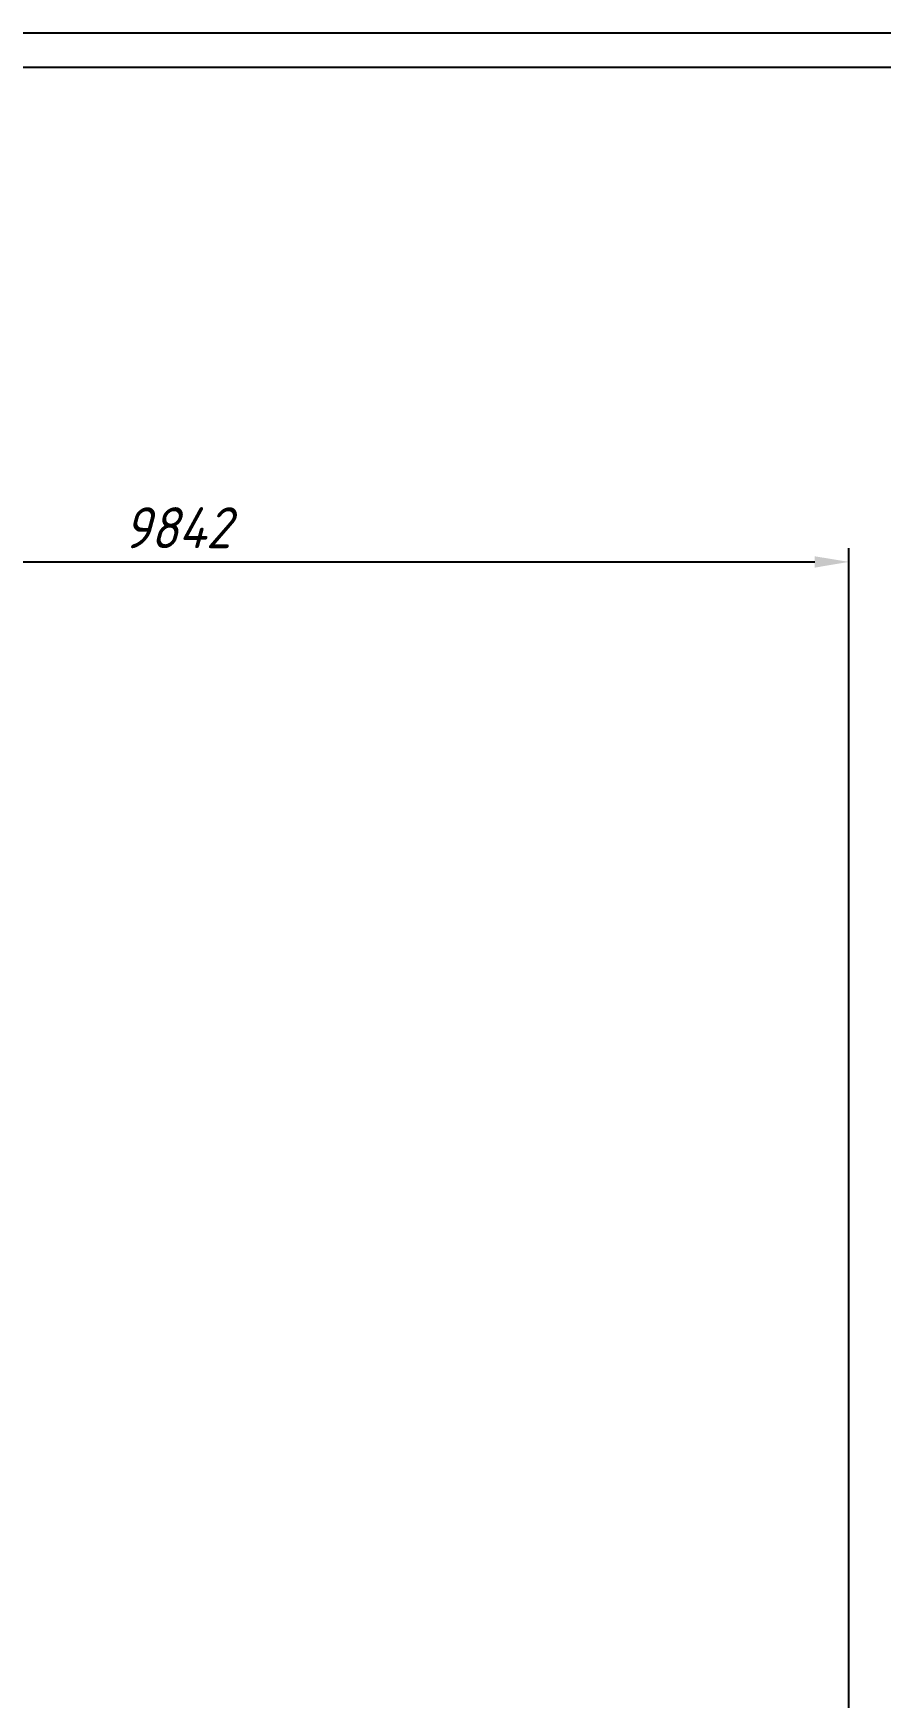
# Model space of a CAD drawing. Header units: inches. Extents: x -350577 to -266477, y -437959 to -377535.
# Drawn here: x -328029 to -321821, y -389721 to -377535 of the extents above; entities that cross this region are included whole.
import ezdxf

# ---------------------------------------------------------------- set-up
doc = ezdxf.new("R2010")
doc.units = ezdxf.units.IN
doc.header["$MEASUREMENT"] = 0
doc.layers.add('ORGINAL (itatec)', color=3, linetype='Continuous', lineweight=9)
doc.styles.add('Geniso', font='geniso.shx', dxfattribs={"oblique": 15})
doc.dimstyles.new('scale 1b100', dxfattribs={"dimscale": 100, "dimtxt": 3, "dimasz": 2.5, "dimexe": 1, "dimexo": 1, "dimgap": 1, "dimtad": 1, "dimdec": 0, "dimzin": 0, "dimdsep": 46, "dimtxsty": 'Geniso', "dimcen": 0, "dimclrd": 1, "dimclre": 1, "dimclrt": 7, "dimadec": 0, "dimazin": 0, "dimtfac": 1, "dimtdec": 0, "dimtmove": 0, "dimatfit": 3, "dimfxl": 0.75, "dimtolj": 1, "dimtzin": 0, "dimarcsym": 0})

# ---------------------------------------------------------------- blocks, each defined once
blk = doc.blocks.new('*D30')
at = {"layer": 'Defpoints', "color": 0, "transparency": 16777216}
for p in [(-322054, -381405), (-331896, -383693), (-322054, -395650)]:
    blk.add_point(p, dxfattribs=at)
at = {"layer": 'ORGINAL (itatec)', "color": 1, "lineweight": -2, "transparency": 16777216}
for p, q in [((-331896, -383593), (-331896, -381305)), ((-322054, -395550), (-322054, -381305)), ((-331646, -381405), (-322304, -381405))]:
    blk.add_line(p, q, dxfattribs=at)
at = {"layer": 'ORGINAL (itatec)', "color": 1, "transparency": 16777216}
for points in [[(-331646, -381364), (-331646, -381447), (-331896, -381405)], [(-322304, -381364), (-322304, -381447), (-322054, -381405)]]:
    blk.add_solid(points, dxfattribs=at)
at = {"layer": 'ORGINAL (itatec)', "color": 7, "transparency": 16777216, "insert": (-326975, -381155), "char_height": 300, "attachment_point": 5, "style": 'Geniso'}
blk.add_mtext('\\A1;9842', dxfattribs=at)

msp = doc.modelspace()

# ---------------------------------------------------------------- linework, layer by layer
for points in [[(-350576.7, -436934.7), (-266476.7, -436934.7), (-266476.7, -377534.7), (-350576.7, -377534.7)], [(-350326.7, -436684.7), (-266726.7, -436684.7), (-266726.7, -377784.7), (-350326.7, -377784.7)]]:
    msp.add_lwpolyline(points, close=True)

# ---------------------------------------------------------------- dimensions: what is measured, and where the dimension line sits
at = {"layer": 'ORGINAL (itatec)'}
dim = msp.add_linear_dim(base=(-322053.8253, -381405.3919), p1=(-331896.2537, -383692.9799), p2=(-322053.8253, -395650.2992), dimstyle='scale 1b100', dxfattribs=at)
dim.commit()
dim.dimension.update_dxf_attribs({"geometry": '*D30', "text_midpoint": (-326975.0395, -381155.2899)})

doc.saveas('drawing.dxf')
